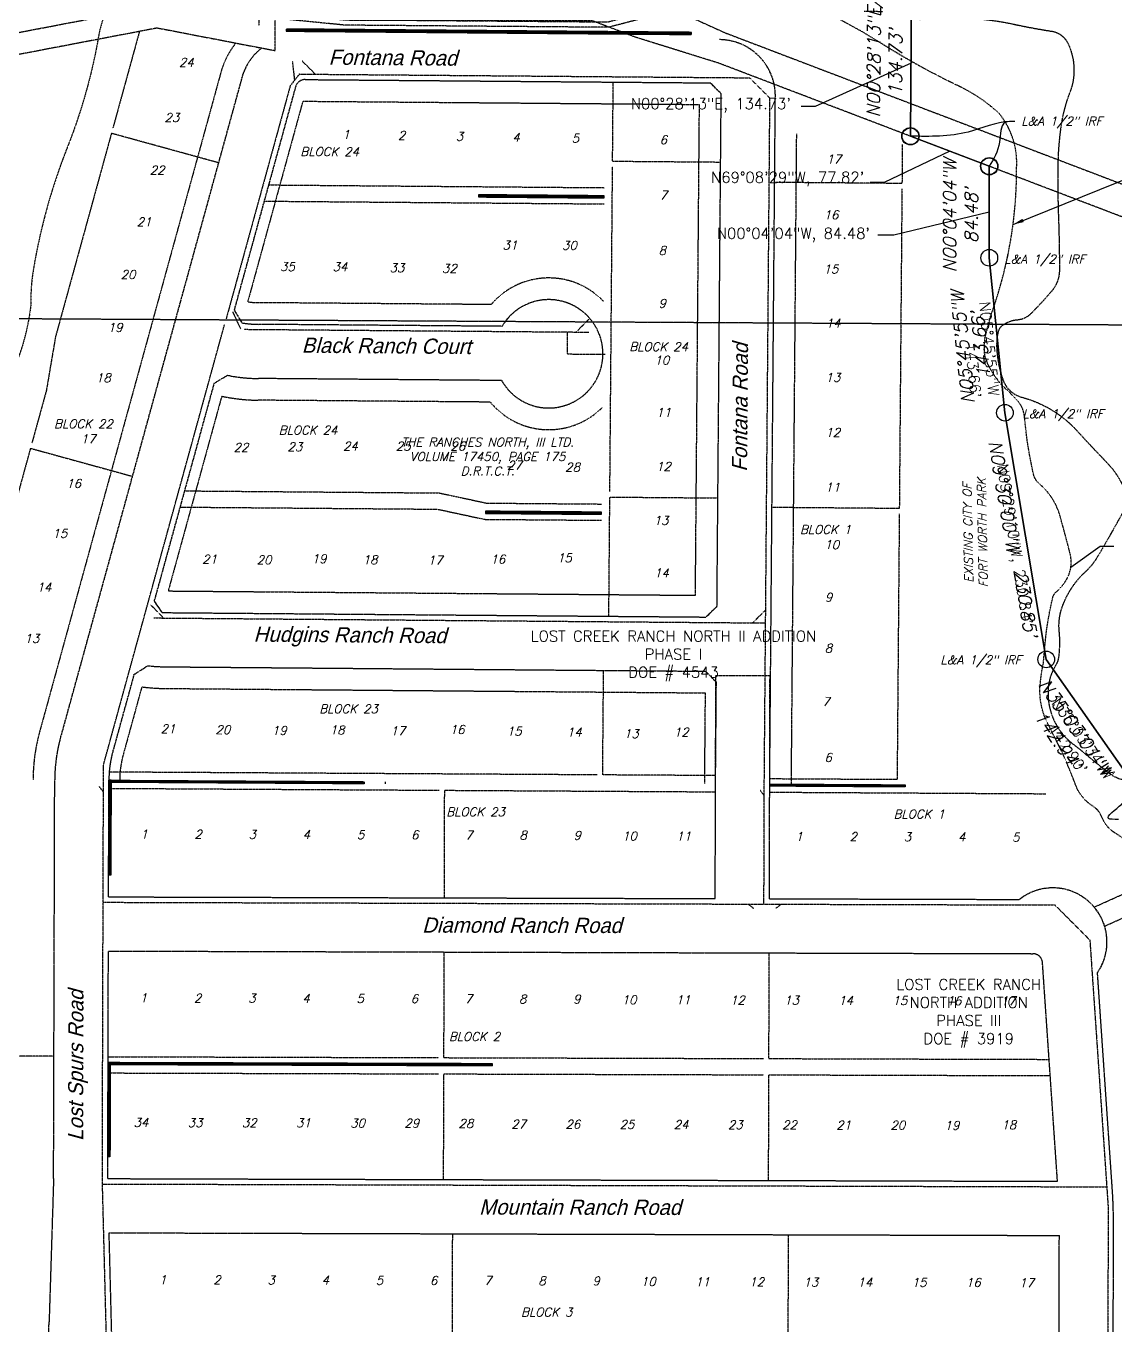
# Model space of a CAD drawing. Header units: feet. Extents: x 2327405 to 2393004, y 6977726 to 7089689.
# Drawn here: x 2341218 to 2342223, y 7043086 to 7044286 of the extents above; entities that cross this region are included whole.
import ezdxf

# ---------------------------------------------------------------- set-up
doc = ezdxf.new("R2010")
doc.units = ezdxf.units.FT
doc.header["$MEASUREMENT"] = 0
for name, pattern in [('BNDRY50', [0.9375, 0.5, -0.0625, 0.0625, -0.0625, 0.0625, -0.0625, 0.0625, -0.0625]), ('DOT50', [0.125, 0, -0.125]), ('HIDDEN2', [0.1875, 0.125, -0.0625]), ('HIDN200', [0.75, 0.5, -0.25]), ('HIDN25', [0.0938, 0.0625, -0.0313]), ('HIDN50', [0.1875, 0.125, -0.0625]), ('PHNTM50', [1.5, 1, -0.1, 0.1, -0.1, 0.1, -0.1])]:
    doc.linetypes.add(name, pattern=pattern)
doc.layers.get('0').update_dxf_attribs({"linetype": 'CONTINUOUS'})
for name, color, linetype in [('e -100yr floodplain', 5, 'DOT50'), ('p-100-yr floodway', 4, 'PHNTM50'), ('p-bearings', 114, 'CONTINUOUS'), ('p-bearings ph 1B', 5, 'CONTINUOUS'), ('p-boundary ph 1B', 1, 'CONTINUOUS'), ('p-lot text', 2, 'CONTINUOUS'), ('p-text', 4, 'CONTINUOUS'), ('s-adjoiner-txt', 2, 'CONTINUOUS'), ('s-boundary overall', 6, 'CONTINUOUS'), ('s-build-line', 252, 'HIDN25'), ('s-easement', 252, 'HIDDEN2'), ('s-easement-txt', 2, 'CONTINUOUS'), ('s-esmt-gas', 252, 'HIDN50'), ('s-irons-txt', 2, 'CONTINUOUS'), ('s-lot no.', 252, 'CONTINUOUS'), ('s-row', 252, 'PHNTM50'), ('s-street names', 252, 'CONTINUOUS'), ('s-survey-abs', 252, 'CONTINUOUS'), ('s-w', 251, 'HIDN50'), ('s-wall', 252, 'HIDN200'), ('TEXT', 2, 'CONTINUOUS')]:
    doc.layers.add(name, color=color, linetype=linetype)
doc.styles.add('L100', font='simplex.shx', dxfattribs={"height": 10})
doc.styles.add('L120S', font='SIMPLEX.SHX', dxfattribs={"oblique": 15, "height": 12})
doc.styles.add('ls100', font='simplex', dxfattribs={"oblique": 15, "height": 10})
doc.styles.add('LS80', font='simplex.shx', dxfattribs={"oblique": 15, "height": 8})
doc.styles.get("Standard").update_dxf_attribs({"font": 'Simplex.shx'})
doc.styles.add('streetnames', font='tb-ld.shx', dxfattribs={"oblique": 15, "height": 7})
doc.styles.add('TB', font='tb-ld.shx', dxfattribs={"oblique": 15, "height": 1.377953})
doc.dimstyles.new('p-dims', dxfattribs={"dimtxt": 8, "dimasz": 7, "dimexe": 0.18, "dimexo": 0.0625, "dimgap": 0.09, "dimtad": 0, "dimzin": 0, "dimdsep": 46, "dimtxsty": 'LS80', "dimcen": 0, "dimse1": 1, "dimse2": 1, "dimclrd": 256, "dimclre": 256, "dimclrt": 256, "dimadec": 0, "dimazin": 0, "dimtfac": 1, "dimtofl": 0, "dimtmove": 2, "dimatfit": 3, "dimfxl": 0, "dimtolj": 1, "dimtzin": 0, "dimarcsym": 0})
doc.dimstyles.get("Standard").update_dxf_attribs({"dimtxt": 0.18, "dimasz": 0.18, "dimexe": 0.18, "dimexo": 0.0625, "dimgap": 0.09, "dimtad": 0, "dimtih": 1, "dimtoh": 1, "dimdec": 4, "dimzin": 0, "dimdsep": 46, "dimtxsty": 'Standard', "dimcen": 0.09, "dimadec": 0, "dimazin": 0, "dimtfac": 1, "dimtdec": 4, "dimtofl": 0, "dimtmove": 0, "dimatfit": 3, "dimfxl": 0, "dimtolj": 1, "dimtzin": 0, "dimarcsym": 0})

# ---------------------------------------------------------------- blocks, each defined once
blk = doc.blocks.new('2005042-10b')
at = {"layer": 'e -100yr floodplain', "flags": 128}
blk.add_lwpolyline([(2343156.0838, 7040732.08963, -0.1030803296), (2343171.9945, 7040998.33915, -0.0685291881), (2343207.66023, 7041039.0754, 0.4703135954), (2343207.1508, 7041060.97112), (2343193.5761, 7041071.6882, 0.0519317716), (2343173.69939, 7041085.76078, -0.1239404078), (2343133.46578, 7041123.91852, 0.0523901317), (2343071.06259, 7041202.69581, 0.1061729259), (2343020.47679, 7041236.17338, -0.102274543), (2343002.8232, 7041247.66168, -0.109137831), (2342963.41073, 7041308.79617, -0.070437951), (2342950.68122, 7041367.20838, 0.0421532684), (2342941.64921, 7041423.82954, 0.0535084301), (2342910.85818, 7041508.35105, 0.079345904), (2342889.86269, 7041538.09673, -0.0340947047), (2342794.09192, 7041650.69217, -0.1621446122), (2342782.18605, 7041687.20866, 0.0563291774), (2342776.8489, 7041737.26513, 0.0704464785), (2342771.04436, 7041752.71333, -0.1015219455), (2342761.60178, 7041783.48575, 0.1032176893), (2342757.90692, 7041795.3844, 0.0437576284), (2342715.21002, 7041858.57034, -0.1775645862), (2342700.01973, 7041902.88258, 0.0432184495), (2342697.55644, 7041940.63005, -0.0031290317), (2342690.93181, 7041985.90473, -0.0360047653), (2342690.11463, 7041998.07356, -0.0592351876), (2342695.45177, 7042041.1549, 0.0940534419), (2342697.91506, 7042086.69805, -0.0064123748), (2342692.98849, 7042127.31759, 0.1497816683), (2342690.11001, 7042134.02786, -0.3124071616), (2342687.23616, 7042163.56938, 0.1250680506), (2342694.21545, 7042189.82847, 0.0787908936), (2342686.41515, 7042242.75694, 0.0973774262), (2342668.55839, 7042275.62133, -0.0070143541), (2342625.58659, 7042328.99667, 0.1705993258), (2342617.91313, 7042333.90478, -0.1185328346), (2342590.77438, 7042347.59025, 0.3386718835), (2342584.63561, 7042347.89704, -0.2931965336), (2342565.91222, 7042347.28355, -0.0962695563), (2342542.58476, 7042368.1429, -0.1261710291), (2342531.2279, 7042395.13729, 0.0720351874), (2342516.80165, 7042443.29781, 0.0551894933), (2342504.52411, 7042463.54368, -0.0810255354), (2342492.5154, 7042485.85859, -0.0445500175), (2342484.22806, 7042519.29486, -0.0450985954), (2342482.38643, 7042548.1298, 0.1068833775), (2342479.31691, 7042564.38783, -0.0617354908), (2342478.12739, 7042568.58375), (2342476.36713, 7042575.54834, -0.1322387343), (2342476.79897, 7042603.60111, 0.0227012745), (2342486.73132, 7042645.46436, 0.1650528616), (2342484.93695, 7042658.23427, -0.0098708535), (2342484.22701, 7042664.20932, 0.0400444509), (2342479.51534, 7042690.31392, -0.1097473344), (2342479.20972, 7042697.9512, 0.0517720644), (2342481.34946, 7042726.36194, -0.0950161718), (2342485.32318, 7042750.80136, 0.1011764377), (2342489.9084, 7042781.35054, 0.0137749292), (2342487.15729, 7042815.56566, -0.0995445024), (2342488.336, 7042828.53235, 0.1413953117), (2342485.6499, 7042846.84419, 0.0265069433), (2342478.19353, 7042862.74144, -0.1086425796), (2342469.49431, 7042884.3519, -0.0259304387), (2342462.78363, 7042898.75878, 0.07740623), (2342454.58158, 7042910.43341, 0.0441382345), (2342438.23197, 7042920.63529, -0.0654826066), (2342424.55448, 7042942.45083, -0.1478191829), (2342420.81268, 7042969.85204, 0.1207306573), (2342419.43119, 7042986.55891, 0.21791026), (2342411.6392, 7042994.89103, -0.0815083508), (2342396.85644, 7043004.00389, 0.1628978376), (2342376.82369, 7043012.28829, -0.0966468191), (2342346.42912, 7043020.43455, -0.0929410086), (2342317.36501, 7043042.06987, -0.070707406), (2342303.8257, 7043061.67627, 0.0241605108), (2342291.11517, 7043084.32034, -0.0528885019), (2342282.52538, 7043101.91691, 0.33486467), (2342276.99903, 7043105.50683, -0.0222757315), (2342266.22282, 7043105.2307, -0.5629962433), (2342263.73594, 7043109.51101, 0.0478473327), (2342272.99248, 7043131.18849, 0.0045049015), (2342286.13098, 7043173.82138, 0.1377580486), (2342286.26916, 7043182.38191, -0.0138095743), (2342281.71004, 7043201.85025, -0.0331846948), (2342277.64851, 7043231.51388, -0.2678865026), (2342286.55052, 7043249.76719, 0.0145314611), (2342308.345, 7043265.41291, 0.3483145348), (2342312.03552, 7043279.94075, -0.1055713844), (2342307.89158, 7043299.26782, 0.1129215176), (2342305.74275, 7043308.62464, 0.2726929424), (2342302.05922, 7043311.07886, -0.2296938027), (2342292.38987, 7043316.44746, -0.1420422714), (2342282.87385, 7043344.211, 0.0674929436), (2342280.92779, 7043354.73865, 0.0668003094), (2342270.04018, 7043377.2219, -0.2218395046), (2342266.20516, 7043402.986, 0.1917646695), (2342263.43546, 7043433.64751, -0.1697937068), (2342263.00933, 7043436.84139, 0.046976639), (2342265.99209, 7043463.88309, 0.2655668732), (2342223.37536, 7043541.3069, -0.1665706958), (2342211.01818, 7043556.21178, 0.1624806778), (2342203.11293, 7043565.90292, -0.1639334584), (2342186.70767, 7043586.13095, 0.0215855759), (2342172.85904, 7043618.92165, 0.011084134), (2342161.78078, 7043641.00667, -0.1305969435), (2342153.89781, 7043675.07497, -0.0389586966), (2342157.11728, 7043698.27978, -0.0033124811), (2342159.34458, 7043722.85445, -0.0311769747), (2342165.46328, 7043757.17583, -0.185562164), (2342168.97218, 7043763.85514, 0.0731131466), (2342177.85928, 7043774.30627, 0.2037813059), (2342181.77522, 7043799.09592, 0.0079656402), (2342172.3184, 7043834.45757, 0.1512092756), (2342153.28305, 7043863.67766, -0.1562112963), (2342147.94297, 7043872.69105, -0.0163799867), (2342141.9715, 7043904.73795, 0.0032434839), (2342139.26048, 7043928.14228, 0.1127888392), (2342134.69223, 7043938.59183, 0.033881917), (2342124.09566, 7043949.7148, -0.0275974667), (2342117.13654, 7043956.61671, -0.0672844694), (2342105.45022, 7043975.21668, -0.1098756149), (2342102.55953, 7043986.83774, -0.0045170622), (2342103.08895, 7043998.13852), (2342108.46538, 7044018.781, 0.0888496971), (2342132.36254, 7044155.75216, 0.1862262265), (2342116.48748, 7044205.13458, 0.0784236368), (2342079.61007, 7044230.36005, -0.0304396474), (2342006.39995, 7044270.76127, 0.0864180549), (2341862.95846, 7044330.17977, -0.1048947332), (2341805.57895, 7044356.44904, 0.0463422217), (2341732.16526, 7044401.03034), (2341679.99364, 7044426.43339), (2341671.37404, 7044432.23403, -0.1007396088), (2341648.9476, 7044455.0108, 0.0066621327), (2341617.913, 7044501.34474, 0.3200155773), (2341578.71996, 7044515.55668, 0.1714207206), (2341534.27548, 7044484.42024, -0.0433897749), (2341485.6841, 7044427.52865, -0.1014268318), (2341459.75734, 7044410.72558, 0.0325015946), (2341399.89978, 7044382.70254, -0.0070403559), (2341339.06352, 7044350.35047, 0.2353864464), (2341284.90749, 7044276.65864, -0.0514749018), (2341256.10528, 7044174.29059, 0.0535703614), (2341224.5621, 7044060.35642, 0.047875608), (2341222.53499, 7044030.31408, -0.152694967), (2341172.80816, 7043915.30475, 0.2114685507), (2341150.14448, 7043872.41706, -0.0622335144), (2341127.19627, 7043755.3997, -0.1728401538), (2341100.37168, 7043720.85494, 0.2844191654), (2341088.00171, 7043695.13903, 0.0526550403), (2341099.7197, 7043640.44749, -0.4858136573), (2341078.25129, 7043608.258, 0.3235201374), (2341038.65736, 7043574.6421, -0.0062558845), (2341036.18598, 7043565.1067, -0.2337977272), (2341032.10165, 7043560.50084, 0.1468840731), (2341018.06575, 7043549.20434, -0.080536654), (2340988.43398, 7043518.1625, 0.0440631182), (2340949.87839, 7043483.24116, 0.0529866644), (2340939.93659, 7043469.91266, 0.2262078544), (2340938.8789, 7043458.20198, -0.0019123248), (2340952.97757, 7043419.70159, -0.0290621052), (2340956.74565, 7043407.03275, -0.3652754866), (2340951.54103, 7043396.7727, 0.0914920485), (2340932.88653, 7043384.46028, 0.0738547094), (2340922.62185, 7043371.16559, -0.7839870965), (2340910.04404, 7043374.63377, 0.1163394826), (2340908.16461, 7043383.73775, -0.332023512), (2340910.91148, 7043396.88797, 0.1580617623), (2340924.93869, 7043420.63565, 0.5460233198), (2340913.0837, 7043432.62979, -0.2678162466), (2340897.44802, 7043437.72491, -0.132359831), (2340887.17701, 7043457.98279, -0.2333012821), (2340890.79133, 7043472.00004, -0.0089152021), (2340907.71255, 7043490.96215, -0.1506591899), (2340931.44068, 7043504.7159, 0.0183029192), (2340950.82768, 7043509.93238, 0.1687438669), (2340960.08931, 7043516.73903, -0.0784385247), (2340968.33904, 7043525.43225, 0.12976912), (2340983.51921, 7043545.08527, -0.1017309865), (2340994.36884, 7043560.86416, 0.1022733435), (2341001.30833, 7043570.97969, 0.1472332524), (2341004.09738, 7043591.2466, -0.0237299643), (2341003.20211, 7043600.23856, -0.1813037773), (2341006.78319, 7043609.31193, 0.065468557), (2341012.31106, 7043616.88592, 0.0262782208), (2341023.51896, 7043640.78922, 0.0863557998), (2341029.99682, 7043670.65099, 0.2489181), (2341023.80649, 7043683.57846, -0.267868414), (2341002.10596, 7043733.36292, 0.0789716629), (2340999.01274, 7043801.71046, 0.0590752355), (2340991.95127, 7043822.95824, 0.664283311), (2340976.70622, 7043822.33629, 0.0360817073), (2340960.26417, 7043766.25456, -0.2807471144), (2340924.50181, 7043728.66241, 0.0049908743), (2340836.49183, 7043704.02838, 0.0839838469), (2340796.76689, 7043684.8159, -0.0724219862), (2340755.10769, 7043663.47304, 0.0627683458), (2340602.39512, 7043588.90498, 0.082811745), (2340556.03268, 7043546.15736, 0.0834926991), (2340520.50192, 7043480.19614, -0.3217030958), (2340468.50859, 7043443.01442, 0.0675929179), (2340395.72255, 7043433.25481, 0.0037451804), (2340218.44072, 7043383.08909, 0.0578092648), (2340192.6166, 7043372.20908, -0.1058485029), (2340100.66419, 7043349.17693, 0.0839872488), (2339982.1293, 7043324.88957, 0.0810929446), (2339893.93894, 7043285.59887, -0.0865132808), (2339850.37381, 7043266.74907, 0.0059010543), (2339771.1259, 7043246.71931, 0.0360110582), (2339728.76698, 7043232.14609, 0.0397522907), (2339628.56597, 7043179.62193, -0.0138712202), (2339592.10602, 7043165.48391, 0.0772481578), (2339546.09682, 7043142.89914, 0.0718736777), (2339493.25964, 7043106.54216), (2339489.31836, 7043102.80626, 0.1109721053), (2339480.71869, 7043089.99304, 0.0050439054), (2339467.28795, 7043054.30865, 0.130642731), (2339461.74152, 7042992.89929, 0.0005684791), (2339482.23219, 7042874.15351, 0.1963813196), (2339497.49025, 7042849.8079, -0.4424268748), (2339501.31946, 7042816.53813, 0.2402167029), (2339498.81814, 7042806.6175, -0.0274813096), (2339506.57009, 7042761.33987, -0.0950209415), (2339503.88046, 7042725.47635, 0.174964135), (2339506.26772, 7042696.46148, -0.2207357974), (2339506.08416, 7042665.81697, 0.1944318582), (2339505.13837, 7042649.07204, -0.0787305984), (2339513.33743, 7042601.45418, -0.0527198034), (2339509.09424, 7042555.44594, 0.0898867173), (2339508.21995, 7042506.92565, 0.2849290843), (2339530.4257, 7042481.42398, -0.4122813184), (2339545.00389, 7042454.05784, 0.1568177188), (2339546.09029, 7042395.26369, 0.0210550373), (2339574.44392, 7042322.52455, -0.128516533), (2339581.36021, 7042279.15823, 0.1387891034), (2339588.22958, 7042241.04858, -0.1197352557), (2339591.98928, 7042223.89922, 0.0180838344), (2339592.98155, 7042151.18925, -0.0527579121), (2339587.20287, 7042047.37863, 0.0349774045), (2339583.05434, 7042001.96649, -0.1218492458), (2339577.91907, 7041982.94431, 0.0444601259), (2339550.71326, 7041921.58146, 0.0296639797), (2339536.19762, 7041868.95781, -0.0311004477), (2339530.45265, 7041848.36137, 0.2234785215), (2339533.17128, 7041822.69653, -0.123946948), (2339535.58793, 7041814.84611, -0.0260029901), (2339535.58793, 7041797.03169, -0.357067381), (2339508.07822, 7041766.77668, 0.2025098938), (2339487.23504, 7041754.09522, 0.1135173804), (2339482.5508, 7041742.9702, -0.0410712692), (2339476.23787, 7041718.70819, 0.1455711153), (2339474.90572, 7041690.70674, -0.450447039), (2339456.79675, 7041664.51207, 0.1172444793), (2339433.16544, 7041655.80849, 0.1985591087), (2339424.32783, 7041642.67935, -0.1026568875), (2339410.32197, 7041610.0125, -0.2597863243), (2339393.61523, 7041601.88399, 0.0995916585), (2339366.1316, 7041597.9264, 0.1490804225), (2339349.67197, 7041585.73469, 0.1473089952), (2339346.04032, 7041575.62206, -0.1685953551), (2339328.70331, 7041532.99877, -0.1870864973), (2339290.7093, 7041513.19265, 0.2761714881), (2339255.26173, 7041486.27032, -0.0811014468), (2339224.48992, 7041435.41877, 0.2419843276), (2339219.40635, 7041413.82333, -0.7141711481), (2339202.12218, 7041402.64451, 0.2776304486), (2339127.09606, 7041412.0436, 0.1961054576), (2339100.57628, 7041384.50252, -0.2218895116), (2339087.61319, 7041372.30744, 0.299576506), (2339071.09156, 7041351.47419, 0.0778840397), (2339074.16152, 7041305.79573, 0.1107947725), (2339080.83256, 7041291.74427, -0.2799127115), (2339083.39228, 7041270.16823, 0.3142421876), (2339087.61695, 7041247.10534, -0.1577409043), (2339091.40391, 7041239.78145, 0.1273036906), (2339099.68868, 7041221.10693, -0.172680971), (2339104.12917, 7041208.09237, -0.1843911677), (2339094.08864, 7041182.79765, 0.1233696712), (2339081.96521, 7041160.44963, 0.0790492324), (2339080.79629, 7041148.02244, -0.2025730876), (2339067.96357, 7041111.24864, 0.0627964602), (2339058.66376, 7041097.94436, -0.0050544345), (2339035.34524, 7041054.72134, -0.0386911725), (2339011.80483, 7041018.96236, 0.2651194156), (2339006.03018, 7040978.34411, 0.1395657694), (2339020.15452, 7040959.93439, 0.0432657263), (2339040.86283, 7040947.16535, -0.0902323468), (2339049.78299, 7040940.43969, -0.1065845438), (2339062.13824, 7040919.46847, 0.2184119532), (2339078.00034, 7040902.44537, -0.2447535082), (2339121.62088, 7040850.66869, -0.2367829937), (2339107.39895, 7040793.77704, -0.0193782361), (2339088.75612, 7040773.71376, 0.5050227716), (2339098.22344, 7040710.14686, -0.0558159103), (2339134.47758, 7040685.38933, -0.138704838), (2339140.34035, 7040676.5277, -0.16455312), (2339139.69167, 7040639.15127, 0.1334269914), (2339139.02806, 7040630.68797, -0.0772032626), (2339140.31876, 7040591.51465, -0.0958414033), (2339129.68252, 7040558.56728, 0.2004335518), (2339124.6149, 7040511.7128, 0.2088121646), (2339143.32275, 7040489.48382, -0.350063622), (2339159.48555, 7040454.95868, 0.2731124407), (2339172.78808, 7040411.58663, 0.0823697032), (2339210.02053, 7040387.42616, -0.1891762051), (2339259.41001, 7040338.05893, -0.0907487797), (2339262.34847, 7040325.54788, -0.622483183), (2339244.6945, 7040315.74452, -0.1600453294), (2339221.15584, 7040346.91916, 0.2176732621), (2339203.48592, 7040365.58519, 0.0760081004), (2339125.71158, 7040383.99424, 0.0544403131), (2339055.30823, 7040382.01701, 0.289709385), (2339009.39035, 7040343.27581, 0.1986209292), (2339015.94446, 7040267.3858, -0.0114330792), (2339059.77722, 7040177.88751, 0.1097444753), (2339079.94198, 7040151.42647, -0.4105207212), (2339084.32531, 7040103.23121, 0.0089243952), (2339065.81954, 7040079.89862, 0.2119897796), (2339060.32234, 7040056.92785, -0.2377392385), (2339056.55523, 7040044.01777, 0.0017385725), (2339039.58591, 7040025.70166, -0.1988222374), (2339024.51743, 7040018.70871, 0.3142100496), (2339013.216, 7040010.10202, 0.0986005568), (2339012.07353, 7040000.16679, -0.3021335937), (2339007.1743, 7039991.29916, 0.0502386385), (2338984.38814, 7039976.38297, 0.064981392), (2338932.69022, 7039922.09979, 0.1727011369), (2338853.84997, 7039733.9599), (2338853.19217, 7039726.78865, 0.0652930515), (2338855.75929, 7039660.88057), (2338075.7306, 7039489.4568, 0.0396135573), (2338022.71493, 7039473.31742, -0.1330854756), (2337940.03793, 7039464.17919, 0.05153684), (2337716.6172, 7039475.70694, -0.010731516), (2337595.02493, 7039472.0618, -0.0465758289), (2337546.57121, 7039476.16968, 0.1260671943), (2337455.39176, 7039469.488, 0.009492772), (2337404.35214, 7039451.26405, -0.2096598937), (2337372.97279, 7039452.87843, 0.0599813641), (2337335.06599, 7039466.49749, -0.0345089801), (2337315.19566, 7039472.5156, 0.5333313193), (2337281.04757, 7039448.29982)], format="xyb", dxfattribs=at)
at = {"layer": 'p-100-yr floodway', "ltscale": 0.75, "flags": 128}
blk.add_lwpolyline([(2341546.19261, 7044869.34764), (2341661.06702, 7044927.18674, -0.4644178628), (2341733.08651, 7044896.47257, -0.1296686402), (2341736.91504, 7044801.34575, 0.1767610994), (2341751.33524, 7044692.93187, 0.1092411645), (2341812.46299, 7044620.32333, -0.0356658405), (2341863.07915, 7044575.50537, 0.0177281665), (2341899.69199, 7044540.66721, -0.186448458), (2341964.4018, 7044415.46163, 0.0710236983), (2341986.08219, 7044330.61273, 0.329870759), (2342049.27352, 7044292.59985, -0.077369281), (2342129.43932, 7044287.88637, 0.0149574571), (2342164.67935, 7044281.35547, -0.2464084448), (2342179.62196, 7044270.31053, -0.2088590247), (2342181.41392, 7044224.71567, 0.0537304501), (2342173.72401, 7044196.39746, 0.035526815), (2342170.48615, 7044159.1792, 0.0129340872), (2342170.99286, 7044109.07524, -0.0085930079), (2342171.88955, 7044061.36832, -0.1792572202), (2342164.38483, 7044041.00766, -0.0213240644), (2342145.06172, 7044020.28762, -0.1768401836), (2342133.11007, 7044014.84151, 0.1515257317), (2342118.52182, 7044009.04404, 0.1719332838), (2342115.18101, 7044003.61001, 0.06230279), (2342113.97081, 7043989.61268, 0.0765892615), (2342119.7656, 7043959.6561, 0.2462886317), (2342137.31873, 7043943.50346, -0.1428016415), (2342187.84433, 7043912.9007, 0.0053205435), (2342216.1648, 7043882.69275, -0.1028575219), (2342232.84782, 7043856.01224, -0.2145570994), (2342231.73555, 7043839.89279, -0.0122765828), (2342206.83418, 7043796.0107, -0.071801445), (2342195.53282, 7043782.15074, 0.0663230957), (2342181.98406, 7043765.89967, 0.0557843953), (2342174.01493, 7043749.44678, 0.1099447459), (2342171.40954, 7043727.94712, -0.0553346179), (2342171.11664, 7043703.82477, -0.1067032048), (2342168.40985, 7043696.05684, 0.0334244097), (2342165.07622, 7043689.67035, 0.0424957043), (2342162.85199, 7043683.16215, 0.0482448134), (2342161.4468, 7043673.73441, 0.0525640822), (2342162.13596, 7043660.86221, 0.1922816173), (2342184.46976, 7043623.47213, -0.0099459906), (2342193.13478, 7043616.57451, 0.0043342224), (2342216.79264, 7043597.30445, 0.1477135745), (2342235.19781, 7043589.91979, 0.0370721383), (2342254.0173, 7043589.65352, -0.2951966803), (2342272.34395, 7043579.30285, 0.1062391326), (2342284.7677, 7043564.38002, -0.1178571531), (2342294.1854, 7043552.52495, -0.1874923885), (2342295.53758, 7043532.06876, 0.0527450353), (2342289.80541, 7043503.68664, -0.0798160005), (2342285.45129, 7043486.85831, -0.0354562059), (2342275.76032, 7043468.39552, 0.1372964353), (2342272.0484, 7043455.55266, -0.0360604816), (2342270.40089, 7043435.14648, 0.1767442953), (2342273.93517, 7043417.45932, 0.1139852867), (2342286.9828, 7043404.11321, -0.0349614379), (2342296.01949, 7043397.39049, -0.1255055673), (2342300.05401, 7043391.63744, 0.0192135128), (2342316.69813, 7043352.30369, -0.1111519833), (2342324.4227, 7043317.32216, -0.0576826009), (2342320.69122, 7043286.19308, 0.024330749), (2342317.22003, 7043267.73507, 0.3810826205), (2342328.88835, 7043250.34386, -0.304387044), (2342344.10419, 7043233.27901, -0.158803929), (2342341.85536, 7043220.76081, -0.0283184519), (2342336.87534, 7043212.62632, -0.1573558547), (2342319.02871, 7043198.98379, 0.0208530004), (2342304.95898, 7043193.32789, 0.2007998422), (2342298.59568, 7043186.50483, -0.0089694421), (2342278.82848, 7043135.86445, 0.2478940341), (2342279.79118, 7043125.85639, 0.0031653678), (2342285.18264, 7043117.773, -0.0600547297), (2342292.71292, 7043103.11543, 0.0501828213), (2342307.67452, 7043072.52624, 0.1034080588), (2342331.67831, 7043047.33503, 0.218989508), (2342388.61578, 7043037.42798, 0.0143238317), (2342427.59359, 7043048.95528, -0.3552316921), (2342508.43528, 7043017.92799, -0.1442680212), (2342510.96378, 7043007.37258, 0.1209483775), (2342512.3024, 7043000.3852, -0.0250280324), (2342518.16155, 7042985.02105, 0.362856867), (2342531.438, 7042977.17091, -0.0237639954), (2342558.94653, 7042976.78742), (2342588.87833, 7042922.16512, -0.5118193045), (2342583.29533, 7042910.45315, 0.3329241247), (2342568.42119, 7042894.42847, 0.1957882759), (2342572.14964, 7042881.52416, 0.0674150042), (2342577.52416, 7042876.33124, -0.1794395106), (2342582.0028, 7042869.5267, -0.1823574569), (2342577.31772, 7042834.70533, 0.0004621003), (2342565.77659, 7042813.25272, 0.1401939825), (2342560.0901, 7042787.09646, 0.0332283236), (2342572.17869, 7042695.29694, -0.3620076018), (2342545.7435, 7042646.59558, 0.2750960414), (2342523.45508, 7042617.58203, 0.1298516873), (2342536.68653, 7042523.76937, -0.1311241297), (2342542.1711, 7042484.16676, 0.0914111271), (2342544.197, 7042449.96786, 0.046153002), (2342551.85242, 7042427.88661, 0.003462535), (2342555.61114, 7042419.75305, 0.2550815554), (2342562.75472, 7042414.52847), (2342620.49588, 7042414.63559, -0.2287356188), (2342640.3488, 7042405.09741), (2342698.64399, 7042336.44675), (2342726.78222, 7042304.12779, 0.3231875645), (2342743.40335, 7042300.2491), (2342835.61914, 7042336.77009, -0.4455255179), (2342867.41201, 7042320.97212, -0.3400013258), (2342857.90941, 7042297.46123, -0.0055277781), (2342839.65052, 7042287.00306, 0.2309440465), (2342789.97715, 7042215.5918, -0.15285524), (2342780.3643, 7042196.05199, 0.1713067891), (2342771.09041, 7042175.35412, 0.0297404138), (2342770.5988, 7042153.46534, 0.0259240822), (2342784.06348, 7042002.3099, 0.1426679943), (2342806.17297, 7041953.34134, 0.0521060674), (2342821.05943, 7041939.21652, -0.2331444319), (2342826.03739, 7041929.10969, -0.0056062223), (2342825.00088, 7041840.22149, 0.0191936216), (2342826.27525, 7041758.06355, 0.172470837), (2342889.35119, 7041606.97183, 0.0055655988), (2342951.54215, 7041539.97115, 0.0909234149), (2343003.12101, 7041502.35388, 0.0728555047), (2343027.30886, 7041494.78339, -0.4397830783), (2343036.78877, 7041480.44791, 0.0800582866), (2343034.14406, 7041449.26239, -0.03246569), (2343034.35707, 7041428.50997, 0.1456841514), (2343047.30581, 7041374.35247, 0.4558596785), (2343082.71163, 7041367.49391, -0.3211991914), (2343108.24365, 7041368.57989, 0.0952456008), (2343162.59728, 7041346.29131, -0.2118959759), (2343172.70678, 7041339.12201, 0.0475186289), (2343182.69329, 7041325.46249, -0.0809302859), (2343190.78951, 7041312.68421), (2343222.30295, 7041245.23534), (2343243.31988, 7041189.9539, 0.0132034203), (2343250.54497, 7041172.36246, 0.0096369222), (2343264.65926, 7041142.01956, 0.0450816316), (2343268.44477, 7041135.77205, -0.149421829), (2343270.98375, 7041128.55357, -0.0081952243), (2343271.64585, 7041102.26295), (2343271.87613, 7041032.26333, -0.4376236944), (2343262.22355, 7041023.288, 0.4290393543), (2343243.8618, 7041006.7029, 0.0705765683), (2343247.78498, 7040972.82808, -0.0659993007), (2343249.18684, 7040961.61841, 0.0038027301), (2343249.19632, 7040916.52422), (2343255.05667, 7040881.45412, -0.0533628311), (2343261.88417, 7040832.82284, -0.1318651144), (2343258.23674, 7040729.00468)], format="xyb", dxfattribs=at)
at = {"layer": 's-boundary overall'}
blk.add_lwpolyline([(2342458.08399, 7041570.99625), (2342449.91435, 7043583.44498), (2342241.7294, 7043584.6412), (2342159.64623, 7043701.60982), (2342121.60108, 7043929.298), (2342107.16995, 7044072.2292), (2342107.06987, 7044156.70628), (2342034.35461, 7044184.41337), (2342035.46045, 7044319.13558), (2342477.81161, 7044315.50462), (2344142.73293, 7044302.72084), (2344163.71278, 7041070.30912), (2342491.73254, 7041064.59938), (2342488.87112, 7041378.22927), (2342485.69581, 7041462.78167, 0.064995197), (2342458.08399, 7041570.99625)], format="xyb", close=True, dxfattribs=at)
at = {"layer": 's-build-line'}
for p, q in [((2341473.47492, 7044216.74991), (2341422.56576, 7044031.61915)), ((2341473.47492, 7044216.74991), (2341839.58883, 7044213.74482)), ((2341835.87091, 7043760.78627), (2341839.58883, 7044213.74482)), ((2341924.44342, 7043586.50375), (2341929.3694, 7044186.64269)), ((2341647.23054, 7044029.08228), (2341433.06452, 7044030.84017)), ((2341398.60968, 7043944.50306), (2341349.18787, 7043764.781)), ((2341646.49184, 7043939.08531), (2341432.32582, 7043940.8432)), ((2341349.18787, 7043764.781), (2341835.87091, 7043760.78627)), ((2341324.85153, 7043676.28212), (2341307.67241, 7043613.81036)), ((2341345.85837, 7043674.8053), (2341345.85839, 7043674.8053)), ((2341345.85839, 7043674.8053), (2341845.13187, 7043670.70722)), ((2341844.4445, 7043586.96451), (2341845.13187, 7043670.70722))]:
    blk.add_line(p, q, dxfattribs=at)
blk.add_lwpolyline([(2341397.96881, 7044243.89107), (2341230.53601, 7043635.02299, 0.0664793623), (2341224.45179, 7043590.42907)], format="xyb", dxfattribs=at)
for centre, radius, start, end in [((2341467.39168, 7044224.80011), 72, 140.66129485, 164.62426672), ((2341700.47841, 7043983.6437), 70, 43.94503082, 139.52452134), ((2341433.72183, 7044110.83747), 80, 261.98392714, 269.52972222), ((2341433.72183, 7044110.83747), 170, 258.08021542, 269.52972222), ((2341700.47841, 7043983.6437), 70, 219.53492311, 315.11441362), ((2341347.25388, 7043844.79822), 169.99865, 262.42756057, 269.5296548), ((2341394.45111, 7043589.94706), 90, 164.62426672, 179.83754367)]:
    blk.add_arc(centre, radius, start, end, dxfattribs=at)
at = {"layer": 's-easement'}
for p, q in [((2341062.67769, 7044251.87551), (2341338.57892, 7044304.52392)), ((2341339.50383, 7044284.33953), (2341073.90567, 7044233.65719)), ((2341759.40709, 7044161.42736), (2341760.00604, 7044234.39871)), ((2342026.84268, 7044176.65246), (2342026.54876, 7044140.84352)), ((2341756.90371, 7043856.43764), (2341759.36605, 7044156.42753)), ((2341759.40709, 7044161.42736), (2341859.15336, 7044160.60864)), ((2341441.8626, 7044139.50678), (2341751.73856, 7044136.96329)), ((2342026.54876, 7044140.84352), (2341909.00073, 7044141.80836)), ((2342026.50772, 7044135.84368), (2342024.08642, 7043840.85362)), ((2341437.7469, 7044124.54005), (2341751.61544, 7044121.9638)), ((2341222.05984, 7043896.48934), (2341316.0701, 7043870.63743)), ((2341755.95981, 7043741.44151), (2341756.86267, 7043851.43781)), ((2341756.86267, 7043851.43781), (2341856.60894, 7043850.61908)), ((2342024.08642, 7043840.85362), (2341906.53839, 7043841.81847)), ((2342024.04538, 7043835.85379), (2342022.03522, 7043590.95349)), ((2341750.29039, 7043595.01522), (2341751.08218, 7043691.47986)), ((2341854.44436, 7043586.91664), (2341854.72749, 7043686.77072)), ((2341854.72749, 7043686.77072), (2341904.72729, 7043686.62895)), ((2341904.44372, 7043586.61894), (2341904.72729, 7043686.62895)), ((2341745.29046, 7043595.04395), (2341294.74689, 7043597.63274)), ((2341854.46563, 7043594.41664), (2341750.29039, 7043595.01522)), ((2341904.47229, 7043591.62481), (2342022.03522, 7043590.95349)), ((2341294.42996, 7043582.6322), (2341599.42621, 7043580.87557)), ((2341604.14472, 7043481.5927), (2341604.42615, 7043580.84677)), ((2341604.42615, 7043580.84677), (2341854.42307, 7043579.40691)), ((2342203.93362, 7043473.06343), (2342445.82604, 7043581.82253)), ((2341904.42245, 7043579.11894), (2342159.41932, 7043577.65028)), ((2342213.55937, 7043455.46276), (2342454.02754, 7043563.5815)), ((2341603.7265, 7043334.09329), (2341604.00295, 7043431.5929)), ((2341903.7253, 7043333.24268), (2341904.00175, 7043430.74228)), ((2341243.72882, 7043335.42263), (2341146.22922, 7043335.69908)), ((2341293.72775, 7043334.97227), (2341598.72652, 7043334.10747)), ((2341603.7265, 7043334.09329), (2341898.72532, 7043333.25685)), ((2341903.7253, 7043333.24268), (2342162.93308, 7043332.50772)), ((2341293.68522, 7043319.97233), (2341598.68399, 7043319.10753)), ((2341603.40752, 7043221.59375), (2341603.68397, 7043319.09335)), ((2341603.68397, 7043319.09335), (2341898.68279, 7043318.25691)), ((2341903.40631, 7043220.74313), (2341903.68276, 7043318.24274)), ((2341903.68276, 7043318.24274), (2342162.89055, 7043317.50778)), ((2341611.53394, 7043074.07011), (2341611.81039, 7043171.56972)), ((2341921.5327, 7043073.19114), (2341921.80915, 7043170.69075))]:
    blk.add_line(p, q, dxfattribs=at)
for points in [[(2341816.98889, 7044300.9282), (2341862.99652, 7044280.034), (2342300.34339, 7044113.38937), (2342783.0641, 7042947.99849), (2342783.0641, 7042842.323)], [(2342495.43739, 7043602.2146), (2342295.49922, 7044084.90804), (2341857.38609, 7044251.84464), (2341780.62951, 7044275.73982), (2341740.58781, 7044290.99712), (2341518.05792, 7044291.21397), (2341447.9826, 7044298.32441)], [(2341322.64459, 7044281.1224), (2341298.10887, 7044191.89845)], [(2341395.61443, 7044159.89977), (2341296.78314, 7044187.07741), (2341245.1785, 7043999.41757), (2341236.74215, 7043949.88145), (2341223.38558, 7043901.31038)], [(2341222.05984, 7043896.48934), (2341183.32224, 7043755.62035), (2341147.25644, 7043697.98366), (2341146.95305, 7043590.98421)], [(2341364.22018, 7043857.16073), (2341599.47793, 7043855.22972), (2341643.02719, 7043845.87676), (2341749.30961, 7043845.00439)], [(2341360.10448, 7043842.19401), (2341597.8245, 7043840.24278), (2341641.37375, 7043830.88983), (2341749.18649, 7043830.00489)]]:
    blk.add_lwpolyline(points, dxfattribs=at)
at = {"layer": 's-easement', "flags": 128}
blk.add_lwpolyline([(2341339.50383, 7044284.33953), (2341447.94862, 7044263.46473), (2341447.9826, 7044298.32441), (2341443.43111, 7044298.78624), (2341433.00597, 7044298.7964), (2341432.97127, 7044286.71492)], dxfattribs=at)
at = {"layer": 's-easement-txt'}
for p, q in [((2342209.54302, 7043805.88491), (2342182.34308, 7043786.30209)), ((2342222.05027, 7043805.88491), (2342209.54302, 7043805.88491))]:
    blk.add_line(p, q, dxfattribs=at)
at = {"layer": 's-esmt-gas'}
blk.add_lwpolyline([(2340607.89243, 7043942.23058), (2340646.35396, 7043953.21743), (2340991.54096, 7044263.11618, -0.1851138362), (2341103.90485, 7044306.11709), (2341103.94381, 7044299.11706), (2341443.43111, 7044298.78624), (2341510.84644, 7044291.94571), (2341510.84644, 7044291.94571), (2341754.97198, 7044289.9419), (2341815.83913, 7044305.79421), (2341815.96343, 7044320.93729), (2342477.81161, 7044315.50462), (2342477.65275, 7044295.50525), (2341816.98889, 7044300.9282), (2341755.59211, 7044284.93665), (2341512.30463, 7044286.93357), (2341443.17566, 7044293.78649), (2341103.97164, 7044294.11703), (2341104.01616, 7044286.117, 0.1853286978), (2341004.9019, 7044248.23384), (2340652.46461, 7043931.82595), (2340657.34081, 7043914.7559), (2340618.87928, 7043903.76905)], format="xyb", dxfattribs=at)
at = {"layer": 's-irons-txt', "linetype": 'ByBlock'}
for centre in [(2342034.35461, 7044184.41337), (2342107.06987, 7044156.70628), (2342107.16995, 7044072.2292), (2342121.60108, 7043929.298), (2342159.64623, 7043701.60982)]:
    blk.add_circle(centre, 7.69219, dxfattribs=at)
at = {"layer": 's-irons-txt'}
for points in [[(2342130.70601, 7044198.15449), (2342126.52052, 7044198.12905), (2342087.6463, 7044188.26508), (2342034.40711, 7044184.47149)], [(2342130.70601, 7044198.15449), (2342121.73541, 7044196.98896), (2342116.62357, 7044179.08427), (2342107.12694, 7044156.76267)], [(2342226.28904, 7043553.99739), (2342217.18757, 7043554.85703), (2342229.40531, 7043568.12238), (2342241.7294, 7043584.6412)]]:
    blk.add_spline(points, degree=3, dxfattribs=at)
at = {"layer": 's-row'}
for p, q in [((2341417.25288, 7044238.5878), (2341249.81994, 7043629.71922)), ((2341466.78045, 7044230.12033), (2341410.09754, 7044023.99337)), ((2341475.53219, 7044236.7337), (2341849.75265, 7044233.66207)), ((2341859.67023, 7044223.58033), (2341849.75265, 7044233.66207)), ((2341855.78816, 7043750.62245), (2341859.67023, 7044223.58033)), ((2341904.4438, 7043586.63234), (2341909.65213, 7044221.17)), ((2341410.09754, 7044023.99337), (2341417.20987, 7044012.21012)), ((2341657.3838, 7044008.99827), (2341432.90037, 7044010.84085)), ((2341391.53717, 7043956.49872), (2341403.91576, 7043963.82863)), ((2341391.53717, 7043956.49872), (2341336.23173, 7043755.38093)), ((2341656.97341, 7043958.99995), (2341432.48998, 7043960.84253)), ((2341336.23173, 7043755.38093), (2341343.53813, 7043744.86863)), ((2341855.78816, 7043750.62245), (2341845.70642, 7043740.70486)), ((2341346.43329, 7043744.80294), (2341845.70642, 7043740.70486)), ((2341317.59507, 7043687.60888), (2341298.03033, 7043616.46183)), ((2341317.59507, 7043687.60888), (2341330.13583, 7043695.77954)), ((2341346.02255, 7043694.80462), (2341845.29603, 7043690.70655)), ((2341845.29603, 7043690.70655), (2341855.21361, 7043680.62481)), ((2341854.44447, 7043586.9196), (2341855.21361, 7043680.62481)), ((2341243.40897, 7043222.61449), (2341244.45185, 7043590.42017)), ((2341294.14597, 7043482.47167), (2341294.45123, 7043590.1322)), ((2341854.14372, 7043480.88385), (2341854.44434, 7043586.90692)), ((2341904.14352, 7043480.74208), (2341904.44372, 7043586.61894)), ((2341294.14597, 7043482.47167), (2341854.14372, 7043480.88385)), ((2341904.14352, 7043480.74208), (2342134.89485, 7043480.08781)), ((2341293.40877, 7043222.47272), (2341294.0042, 7043432.47187)), ((2341294.0042, 7043432.47187), (2342147.33947, 7043430.05232)), ((2342170.10327, 7043219.98693), (2342156.29292, 7043421.66721)), ((2342220.60389, 7043214.38602), (2342207.03597, 7043412.526)), ((2341243.40897, 7043222.61449), (2341239.26375, 7043090.4343)), ((2341293.40877, 7043222.47272), (2342170.10327, 7043219.98693)), ((2341294.69311, 7043172.46888), (2342171.80814, 7043169.9819)), ((2341297.39024, 7043067.46081), (2341294.69311, 7043172.46888)), ((2342221.21251, 7042959.84097), (2342221.82833, 7043177.0313)), ((2342171.21271, 7042959.98274), (2342171.80814, 7043169.9819)), ((2341238.54852, 7043067.62765), (2341239.26375, 7043090.4343))]:
    blk.add_line(p, q, dxfattribs=at)
for centre, radius, start, end in [((2341467.39168, 7044224.80011), 52, 127.84481032, 164.62426672), ((2341857.65389, 7044221.59681), 52, 359.52972222, 89.52972222), ((2341475.45832, 7044227.734), 9, 89.52972222, 164.62426672), ((2341700.47841, 7043983.6437), 50, 209.52972222, 149.52972222), ((2341433.72183, 7044110.83747), 100, 260.49581781, 269.52972222), ((2341433.72183, 7044110.83747), 150, 258.53863406, 269.52972222), ((2341347.25407, 7043844.79957), 100, 267.87043307, 269.52972222), ((2341347.25388, 7043844.79822), 149.99865, 263.44704996, 269.5296548), ((2341394.45111, 7043589.94706), 150, 164.62426672, 179.81779473), ((2341394.45111, 7043589.94706), 100, 164.62426672, 179.89127572), ((2342165.77011, 7043440.75947), 50, 97.58333396, 128.13417698), ((2342165.77011, 7043440.75947), 50, 325.62066213, 97.58333396), ((2342147.31395, 7043421.05236), 9, 3.91729545, 89.83754366), ((2341696.83044, 7043178.51988), 525, 359.83754366, 3.91729545)]:
    blk.add_arc(centre, radius, start, end, dxfattribs=at)
at = {"layer": 's-survey-abs'}
blk.add_line((2343265.07253, 7044004.33589), (2339813.09966, 7044023.75024), dxfattribs=at)
at = {"layer": 's-w'}
for p, q in [((2341466.04248, 7044236.32444), (2341464.06693, 7044253.46095)), ((2341484.99879, 7044241.65616), (2341472.78466, 7044253.83719)), ((2341416.14192, 7044006.80108), (2341408.88894, 7044022.45218)), ((2341725.31366, 7044003.44265), (2341737.61647, 7044015.53411)), ((2341717.642, 7044003.5035), (2341717.47784, 7043983.50417)), ((2341717.47784, 7043983.50417), (2341752.47666, 7043983.2169)), ((2341344.97151, 7043739.81477), (2341332.88005, 7043752.11757)), ((2341888.66353, 7043735.3521), (2341900.96633, 7043747.44356))]:
    blk.add_line(p, q, dxfattribs=at)
at = {"layer": 's-w', "flags": 128}
for points in [[(2341470.28343, 7044241.77695), (2341461.80153, 7044230.87194)], [(2341470.28343, 7044241.77695), (2341885.77304, 7044238.36658)], [(2341461.80153, 7044230.87194), (2341402.6549, 7044015.78567)], [(2341885.77304, 7044238.36658), (2341904.63827, 7044219.50135)], [(2341899.44397, 7043586.67338), (2341904.63827, 7044219.50135)], [(2341737.5737, 7044003.33989), (2341419.25738, 7044005.95266)], [(2341335.99786, 7043739.88842), (2341900.66353, 7043735.2536)], [(2341289.4204, 7043579.26486), (2341285.56897, 7043584.27819)], [(2341899.4132, 7043575.86354), (2341895.56177, 7043580.87687)], [(2341899.12936, 7043475.75628), (2341899.44378, 7043586.64774)], [(2341289.13181, 7043477.48587), (2341899.12936, 7043475.75628)], [(2341884.47666, 7043475.79783), (2341889.48999, 7043471.9464)], [(2341899.12936, 7043475.75628), (2342167.75258, 7043474.99462), (2342199.96496, 7043442.59905), (2342216.88087, 7043195.56656)], [(2341915.1665, 7043475.71081), (2341910.15317, 7043471.85938)], [(2341288.53519, 7043217.48652), (2342215.55986, 7043214.85803)], [(2342216.88087, 7043195.56656), (2342216.19807, 7042954.75595)]]:
    blk.add_lwpolyline(points, dxfattribs=at)
blk.add_lwpolyline([(2340651.94983, 7041542.93833), (2340652.27731, 7041658.43786), (2340652.68845, 7041803.43728), (2340652.97882, 7041905.84799), (2340663.94024, 7042068.56757), (2340664.04018, 7042103.81345, -0.1989123674), (2340765.77963, 7042347.4778), (2341037.08033, 7042617.24435), (2341037.08352, 7042620.77308), (2341044.17462, 7042627.82408), (2341047.717, 7042627.82088), (2341167.57998, 7042747.00606, 0.1988193219), (2341292.91335, 7043047.03025), (2341292.38823, 7043067.47499), (2341288.40858, 7043222.4156), (2341289.43127, 7043583.0987), (2341289.49129, 7043604.26709), (2341327.25919, 7043741.60977), (2341401.29599, 7044010.84403)], format="xyb", dxfattribs=at)
at = {"layer": 's-wall'}
for p, q in [((2341685.73377, 7043836.0259), (2341685.75019, 7043838.02583)), ((2341749.23163, 7043835.50471), (2341749.24805, 7043837.50464)), ((2341369.32535, 7043589.70096), (2341369.31969, 7043587.70474))]:
    blk.add_line(p, q, dxfattribs=at)
at = {"layer": 's-wall', "const_width": 2, "flags": 128}
blk.add_lwpolyline([(2341457.96886, 7044282.37939), (2341832.23428, 7044279.30739)], dxfattribs=at)
at = {"layer": 's-wall'}
for points in [[(2341832.22607, 7044278.30743), (2341832.24248, 7044280.30736), (2341457.97706, 7044283.37936), (2341457.96065, 7044281.37943), (2341832.22607, 7044278.30743)], [(2341635.53376, 7044130.41686), (2341635.51734, 7044128.41692), (2341751.66058, 7044127.46361), (2341751.677, 7044129.46354), (2341635.53376, 7044130.41686)], [(2341296.51702, 7043590.10642), (2341294.51705, 7043590.11783), (2341294.20268, 7043502.47159), (2341294.20268, 7043502.47159)], [(2341296.51702, 7043590.10642), (2341296.21963, 7043502.47024), (2341294.20268, 7043502.47159)], [(2341549.44809, 7043588.66355), (2341549.44245, 7043586.67276)], [(2341648.70506, 7043326.46573), (2341295.72331, 7043327.49162), (2341295.46556, 7043242.45034), (2341293.46547, 7043242.47264)], [(2341648.70506, 7043326.46573), (2341648.71071, 7043328.45903), (2341293.72938, 7043329.49747), (2341293.47168, 7043244.47263)]]:
    blk.add_lwpolyline(points, dxfattribs=at)
at = {"layer": 's-wall', "const_width": 2}
for points in [[(2341635.52555, 7044129.41689), (2341751.66879, 7044128.46358)], [(2341642.19226, 7043837.38333), (2341749.23984, 7043836.50467)], [(2341530.16048, 7043587.77462), (2341294.4455, 7043589.13222)], [(2341295.45118, 7043590.1125), (2341295.20268, 7043502.47159)], [(2341904.43796, 7043585.61896), (2342029.48537, 7043584.84966)], [(2341294.46547, 7043242.4698), (2341294.70931, 7043328.46946), (2341648.70789, 7043327.46573)]]:
    blk.add_lwpolyline(points, dxfattribs=at)
at = {"layer": 's-wall'}
for points in [[(2341749.24805, 7043837.50464), (2341642.20047, 7043838.38329), (2341642.18405, 7043836.38336), (2341749.23163, 7043835.50471)], [(2341294.45123, 7043590.1322), (2341530.16624, 7043588.78261), (2341530.16611, 7043586.7746), (2341294.43981, 7043588.13224), (2341294.45125, 7043590.1322)], [(2342029.4825, 7043583.89875), (2341904.4322, 7043584.61898), (2341904.44372, 7043586.61894), (2342029.49398, 7043585.89871)]]:
    blk.add_lwpolyline(points, close=True, dxfattribs=at)
at = {"layer": 's-adjoiner-txt', "attachment_point": 2, "rotation": 359.99995136}
for s, insert, char_height, style in [('THE RANCHES NORTH, III LTD.\\PVOLUME 17450, PAGE 175\\PD.R.T.C.T.', (2341644.04531, 7043906.09664), 8, 'LS80'), ('LOST CREEK RANCH NORTH II ADDITION\\PPHASE I\\PDOE # 4543', (2341815.63513, 7043728.10837), 10, 'L100'), ('LOST CREEK RANCH \\PNORTH ADDITION\\PPHASE III\\PDOE # 3919', (2342088.15201, 7043406.65686), 10, 'L100')]:
    blk.add_mtext(s, dxfattribs=dict(at, insert=insert, char_height=char_height, style=style))
at = {"layer": 's-irons-txt', "style": 'LS80', "oblique": 15}
for p in [(2342136.65327, 7044194.43121), (2342121.0312, 7044067.05367), (2342137.85898, 7043924.40013), (2342062.08053, 7043697.16162)]:
    blk.add_text('L&A 1/2" IRF', height=8, dxfattribs=at).set_placement(p)
at = {"layer": 's-lot no.', "style": 'ls100', "oblique": 15}
for s, p in [('24', (2341359.15898, 7044248.62996)), ('23', (2341345.79, 7044197.71508)), ('1', (2341509.94469, 7044182.10127)), ('2', (2341561.26405, 7044181.25331)), ('3', (2341614.62359, 7044180.34717)), ('4', (2341666.7681, 7044179.43584)), ('5', (2341721.65889, 7044178.5297)), ('6', (2341802.83913, 7044177.0831)), ('BLOCK 24', (2341471.27101, 7044166.26711)), ('17', (2341956.67807, 7044159.35376)), ('22', (2341332.18047, 7044149.25528)), ('7', (2341802.90327, 7044126.06491)), ('21', (2341320.0867, 7044101.36664)), ('16', (2341954.21459, 7044107.90737)), ('31', (2341657.78827, 7044079.86486)), ('30', (2341712.72628, 7044079.73377)), ('8', (2341801.83089, 7044075.00095)), ('20', (2341305.28819, 7044052.80221)), ('35', (2341452.37508, 7044060.07998)), ('34', (2341500.88184, 7044060.03071)), ('33', (2341553.44278, 7044059.01047)), ('32', (2341601.90469, 7044058.44308)), ('15', (2341954.07282, 7044057.90757)), ('9', (2341801.83089, 7044026.22095)), ('19', (2341293.39871, 7044004.00172)), ('14', (2341956.12034, 7044007.90777)), ('BLOCK 24', (2341774.89146, 7043986.25695)), ('10', (2341798.02212, 7043973.71846)), ('18', (2341282.45304, 7043957.49705)), ('13', (2341955.97857, 7043957.90797)), ('11', (2341799.696, 7043925.61567)), ('BLOCK 22', (2341243.9247, 7043915.08518)), ('BLOCK 24', (2341451.31543, 7043909.25692)), ('17', (2341268.44274, 7043901.15856)), ('12', (2341955.83678, 7043907.17884)), ('22', (2341409.53434, 7043893.26786)), ('23', (2341459.31731, 7043893.87284)), ('24', (2341510.59467, 7043894.42507)), ('25', (2341559.34679, 7043894.42507)), ('26', (2341609.60511, 7043894.43533)), ('27', (2341662.07095, 7043876.79727)), ('28', (2341715.62385, 7043875.10261)), ('12', (2341799.54562, 7043875.76464)), ('16', (2341255.08883, 7043859.9284)), ('11', (2341955.69501, 7043856.44968)), ('13', (2341797.26035, 7043825.91362)), ('15', (2341242.31889, 7043813.9571)), ('BLOCK 1', (2341932.42385, 7043817.50645)), ('10', (2341954.82349, 7043803.5325)), ('21', (2341380.58589, 7043790.07275)), ('20', (2341430.84303, 7043789.54509)), ('19', (2341481.6169, 7043790.54412)), ('18', (2341528.687, 7043789.61)), ('17', (2341588.75774, 7043789.3487)), ('16', (2341646.61619, 7043790.16237)), ('15', (2341708.05586, 7043791.28817)), ('14', (2341797.68166, 7043777.39354)), ('14', (2341227.72464, 7043764.18348)), ('9', (2341955.41147, 7043754.9914)), ('13', (2341216.45266, 7043717.02512)), ('8', (2341955.2697, 7043707.90898)), ('7', (2341952.93864, 7043658.63853)), ('BLOCK 23', (2341488.61233, 7043652.11582)), ('21', (2341342.20869, 7043633.60118)), ('20', (2341392.88237, 7043632.78575)), ('19', (2341444.90382, 7043631.9703)), ('18', (2341498.27303, 7043632.50221)), ('17', (2341554.33777, 7043631.68676)), ('16', (2341609.05474, 7043632.89233)), ('15', (2341661.75005, 7043631.40322)), ('14', (2341717.14091, 7043630.58778)), ('13', (2341769.83623, 7043629.09867)), ('12', (2341815.92216, 7043630.49975)), ('6', (2341954.98618, 7043607.18003))]:
    blk.add_text(s, height=8, rotation=359.83874976, dxfattribs=at).set_placement(p)
at = {"layer": 's-lot no.', "style": 'LS80', "oblique": 15}
for s, p in [('BLOCK 23', (2341605.89679, 7043556.92473)), ('BLOCK 1', (2342018.77963, 7043554.90547)), ('1', (2341323.4255, 7043536.38868)), ('2', (2341373.4253, 7043536.24691)), ('3', (2341423.4251, 7043536.10514)), ('4', (2341473.4249, 7043535.96337)), ('5', (2341523.42469, 7043535.82161)), ('6', (2341573.42449, 7043535.67984)), ('7', (2341623.42429, 7043535.53807)), ('8', (2341673.42409, 7043535.3963)), ('9', (2341723.42389, 7043535.25453)), ('10', (2341768.16205, 7043534.63459)), ('11', (2341818.16185, 7043534.49282)), ('1', (2341928.16141, 7043534.18093)), ('2', (2341978.16121, 7043534.03916)), ('3', (2342028.16101, 7043533.89739)), ('4', (2342078.16081, 7043533.75562)), ('5', (2342128.1606, 7043533.61385)), ('1', (2341322.99682, 7043385.19989)), ('2', (2341372.99662, 7043385.05812)), ('3', (2341422.99642, 7043384.91635)), ('4', (2341472.99621, 7043384.77458)), ('5', (2341522.99601, 7043384.63281)), ('6', (2341572.99581, 7043384.49104)), ('7', (2341622.99561, 7043384.34927)), ('8', (2341672.99541, 7043384.2075)), ('9', (2341722.99521, 7043384.06573)), ('10', (2341767.73337, 7043383.4458)), ('11', (2341817.73317, 7043383.30403)), ('12', (2341867.73297, 7043383.16226)), ('13', (2341917.73277, 7043383.02049)), ('14', (2341967.73257, 7043382.87872)), ('15', (2342017.73236, 7043382.73695)), ('16', (2342067.73216, 7043382.59518)), ('17', (2342117.73196, 7043382.45341)), ('BLOCK 2', (2341608.28861, 7043349.53715)), ('34', (2341317.1933, 7043270.22611)), ('33', (2341367.1931, 7043270.08434)), ('32', (2341417.1929, 7043269.94257)), ('31', (2341467.1927, 7043269.80081)), ('30', (2341517.1925, 7043269.65904)), ('29', (2341567.1923, 7043269.51727)), ('28', (2341617.1921, 7043269.3755)), ('27', (2341665.86671, 7043268.7444)), ('26', (2341715.86651, 7043268.60263)), ('25', (2341765.86631, 7043268.46086)), ('24', (2341815.86611, 7043268.31909)), ('23', (2341865.86591, 7043268.17732)), ('22', (2341915.86571, 7043268.03555)), ('21', (2341965.86551, 7043267.89378)), ('20', (2342015.86531, 7043267.75201)), ('19', (2342065.8651, 7043267.61024)), ('18', (2342118.29662, 7043268.03664)), ('1', (2341340.80422, 7043125.14836)), ('2', (2341390.80402, 7043125.00659)), ('3', (2341440.80382, 7043124.86482)), ('4', (2341490.80362, 7043124.72305)), ('5', (2341540.80341, 7043124.58128)), ('6', (2341590.80321, 7043124.43951)), ('7', (2341640.80301, 7043124.29774)), ('8', (2341690.80281, 7043124.15597)), ('9', (2341740.80261, 7043124.0142)), ('10', (2341785.54077, 7043123.39426)), ('11', (2341835.54057, 7043123.25249)), ('12', (2341885.54037, 7043123.11072)), ('13', (2341935.54017, 7043122.96895)), ('14', (2341985.53997, 7043122.82718)), ('15', (2342035.53977, 7043122.68541)), ('16', (2342085.53957, 7043122.54364)), ('17', (2342134.75719, 7043122.40409)), ('BLOCK 3', (2341675.01245, 7043095.29102))]:
    blk.add_text(s, height=8, dxfattribs=at).set_placement(p)
at = {"layer": 's-street names', "oblique": 15}
for s, rotation, style, p in [('Fontana Road', 359.52972222, 'streetnames', (2341497.25429, 7044250.46577)), ('Black Ranch Court', 359.52972222, 'streetnames', (2341472.42484, 7043984.64725)), ('Fontana Road', 89.52972222, 'streetnames', (2341883.51939, 7043874.82187)), ('Hudgins Ranch Road', 359.52972222, 'streetnames', (2341427.99541, 7043718.01397)), ('Diamond Ranch Road', 359.8814356, 'TB', (2341583.60107, 7043449.45102)), ('Lost Spurs Road', 89.8814356, 'TB', (2341270.71673, 7043257.21118)), ('Mountain Ranch Road', 359.8814356, 'TB', (2341636.18882, 7043189.26852))]:
    blk.add_text(s, height=14, rotation=rotation, dxfattribs=dict(at, style=style)).set_placement(p)

msp = doc.modelspace()

# ---------------------------------------------------------------- linework, layer by layer
at = {"layer": 'p-boundary ph 1B'}
msp.add_lwpolyline([(2344142.73293, 7044302.72084), (2342477.81161, 7044315.50462), (2342035.46045, 7044319.13558), (2342034.35461, 7044184.41337), (2342107.06987, 7044156.70628), (2342107.16995, 7044072.2292), (2342121.60108, 7043929.298), (2342159.64623, 7043701.60982), (2342241.7294, 7043584.6412), (2342449.91435, 7043583.44498), (2342452.65155, 7042909.18455), (2342506.9994, 7042909.03045, 0.2832998928), (2342663.57014, 7043004.87335, -0.2846394952), (2342776.0262, 7043073.32928), (2342814.25668, 7043073.03148), (2342813.41209, 7042963.03472), (2343901.12067, 7042954.56194), (2344004.72784, 7043063.75822), (2344140.78206, 7043062.69841), (2344150.84666, 7043052.62073), (2344142.73293, 7044302.72084)], format="xyb", dxfattribs=at)
at = {"layer": 'p-lot text'}
for centre in [(2342034.35461, 7044184.41337), (2342107.12694, 7044156.76267)]:
    msp.add_circle(centre, 8, dxfattribs=at)
at = {"layer": 'TEXT', "color": 251, "linetype": 'BNDRY50'}
msp.add_line((2343265.07253, 7044004.33589), (2339813.09966, 7044023.75024), dxfattribs=at)

# ---------------------------------------------------------------- block references
msp.add_blockref('2005042-10b', (0, 0))
msp.add_blockref('2005042-10b', (0, 0))

# ---------------------------------------------------------------- texts
at = {"layer": 'p-bearings', "char_height": 12, "style": 'L120S'}
for s, insert, attachment_point, rotation in [('N00°28\'13"E', (2342006.53527, 7044252.94595), 8, 89.52970747), ("134.73'", (2342014.535, 7044252.88029), 2, 89.52970747), ('N00°04\'04"W', (2342076.49558, 7044111.35375), 8, 90.06787608), ("84.48'", (2342084.49557, 7044111.36323), 2, 90.06787608), ('N05°45\'55"W', (2342088.43672, 7043990.52655), 8, 95.76536192), ("143.66'", (2342093.10257, 7043991.33019), 2, 95.76536192), ('N09°30\'00"W', (2342115.07245, 7043850.6714), 8, 279.50005442), ("230.85'", (2342146.74715, 7043753.86824), 2, 279.50005442), ('N35°03\'01"W', (2342181.81151, 7043635.28803), 8, 305.05032422), ("142.94'", (2342175.26232, 7043630.69367), 2, 305.05032422)]:
    msp.add_mtext(s, dxfattribs=dict(at, insert=insert, attachment_point=attachment_point, rotation=rotation))
at = {"layer": 'p-bearings ph 1B', "char_height": 10, "attachment_point": 3, "style": 'L100'}
for s, insert, width in [('N00%%d28\'13"E, 134.73\'', (2341924.13171, 7044219.50111), 320.952381), ('N69%%d08\'29"W, 77.82\'', (2341991.77929, 7044151.50898), 306.6666667), ('N00%%d04\'04"W, 84.48\'', (2341997.12163, 7044099.77005), 306.6666667)]:
    msp.add_mtext(s, dxfattribs=dict(at, insert=insert, width=width))
at = {"layer": 'p-bearings ph 1B', "char_height": 10, "style": 'L100'}
for s, insert, width, attachment_point, rotation in [('N05%%d45\'55"W \\P143.66\'', (2342116.46006, 7043945.32014), 325.7142857, 3, 275.71629248), ('N09%%d29\'10"W, 230.84\'', (2342147.60273, 7043734.77374), 325.7142857, 3, 278.9854722), ('N35%%d03\'34"W\\P142.90\'', (2342197.45681, 7043631.34756), 183.8095238, 2, 305.05944444)]:
    msp.add_mtext(s, dxfattribs=dict(at, insert=insert, width=width, attachment_point=attachment_point, rotation=rotation))
at = {"layer": 's-adjoiner-txt', "insert": (2342083.47752, 7043818.33819), "char_height": 8, "attachment_point": 2, "rotation": 91.04173676, "style": 'LS80'}
msp.add_mtext('EXISTING CITY OF\\PFORT WORTH PARK', dxfattribs=at)

# ---------------------------------------------------------------- leaders
at = {"layer": 'p-bearings ph 1B'}
for points in [[(2342034.90753, 7044251.77448), (2341946.37481, 7044211.96258), (2341933.36335, 7044211.96258)], [(2342070.71224, 7044170.55983), (2342010.16041, 7044141.6802), (2341997.14897, 7044141.6802)], [(2342107.11991, 7044114.46774), (2342019.14723, 7044093.01648), (2342004.40092, 7044093.01648)]]:
    msp.add_leader(points, dimstyle='Standard', override={"dimgap": 0.09, "dimtad": 0}, dxfattribs=at)
at = {"layer": 'p-text'}
msp.add_leader([(2342129.05588, 7044102.98693), (2342241.06627, 7044148.20886), (2342248.44378, 7044148.34287)], dimstyle='p-dims', override={"dimasz": 10}, dxfattribs=at)

doc.saveas('drawing.dxf')
